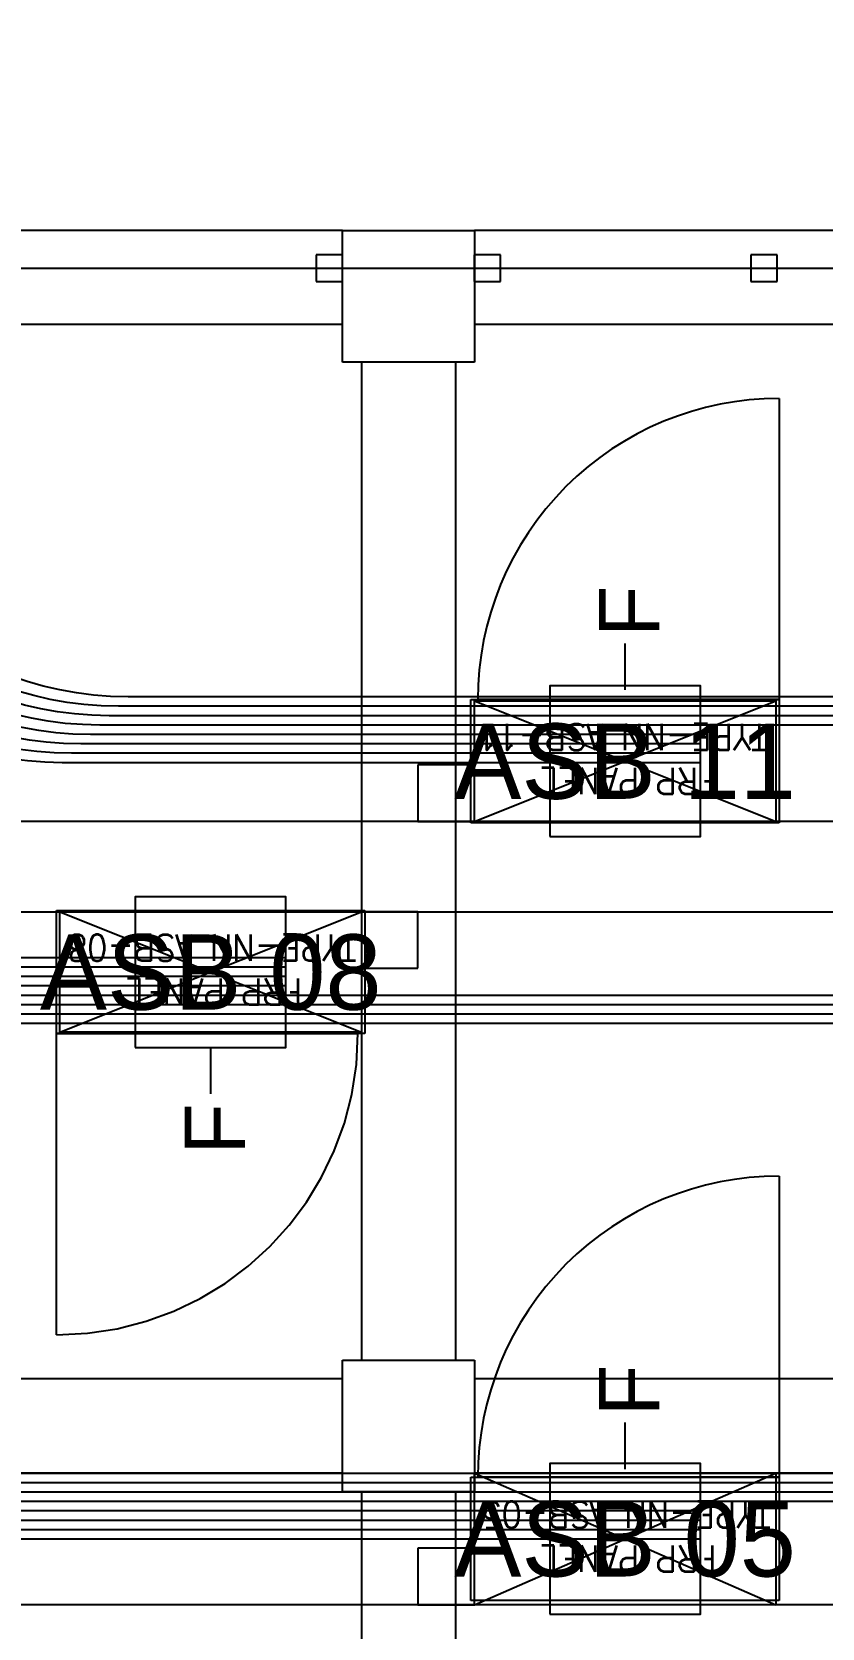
# Model space of a CAD drawing. Header units: metres. Extents: x 530797 to 531186, y 2675277 to 2675619.
# Drawn here: x 530983.461 to 530985.558, y 2675492.487 to 2675496.726 of the extents above; entities that cross this region are included whole.
import ezdxf
from ezdxf.enums import TextEntityAlignment as Align

# ---------------------------------------------------------------- set-up
doc = ezdxf.new("R2010")
doc.units = ezdxf.units.M
doc.linetypes.add('DASHED', pattern=[0.75, 0.5, -0.25])
doc.linetypes.add('PHANTOM', pattern=[63.50000000000001, 31.75, -6.35, 6.35, -6.35, 6.35, -6.35])
for name, color, linetype in [('1', 5, 'Continuous'), ('IDT', 7, 'Continuous'), ('LT Cable(AG) INV to LT Panel BL-08', 2, 'Continuous')]:
    doc.layers.add(name, color=color, linetype=linetype)
doc.styles.add('Arial', font='arial.ttf')
doc.styles.add('RomanS', font='romans.shx')
doc.styles.get("Standard").update_dxf_attribs({"font": 'Adani Regular.ttf'})

# ---------------------------------------------------------------- blocks, each defined once
blk = doc.blocks.new('ASB')
at = {"layer": '1', "color": 5}
blk.add_lwpolyline([(-0.2, -0.2), (0.2, -0.2), (0.2, 0.2), (-0.2, 0.2)], close=True, dxfattribs=at)
at = {"layer": '1', "color": 7}
blk.add_attdef('ID', text='', height=0.2, dxfattribs=at).set_placement((0, 0), align=Align.MIDDLE_CENTER)
blk = doc.blocks.new('IDT')
at = {"layer": 'IDT', "color": 8}
for p, q in [((29.60203310577552, 12.4101457710284), (29.60203310577552, 15.06014577102826)), ((29.85203310577552, 12.4101457710284), (29.85203310577552, 15.06014577102826)), ((26.80203310577579, 12.70966355596477), (32.69924909500176, 12.70966355596477)), ((28.7430331057756, 12.6983996193245), (29.56103310577581, 12.6983996193245)), ((28.7430331057756, 12.37139961932451), (28.7430331057756, 12.6983996193245)), ((28.75203310577561, 12.36014072685623), (28.75203310577561, 12.70965851179255)), ((28.75203310577561, 12.70965851179255), (29.55203310577579, 12.70965851179255)), ((29.55203310577579, 12.70965851179255), (28.75203310577561, 12.36014072685623)), ((29.55203310577579, 12.36014072685623), (28.75203310577561, 12.70965851179255)), ((29.55203310577579, 12.70965851179255), (29.55203310577579, 12.36014072685623)), ((29.55203310577579, 12.70965851179255), (29.55203310577579, 12.55965851179246)), ((29.70203310577588, 12.70965851179255), (29.55203310577579, 12.70965851179255)), ((29.56103310577581, 12.6983996193245), (29.56103310577581, 12.37139961932451)), ((29.70203310577588, 12.55965851179246), (29.70203310577588, 12.70965851179255)), ((29.55203310577579, 12.55965851179246), (29.70203310577588, 12.55965851179246)), ((29.55203310577579, 12.06014577102826), (29.55203310577579, 12.4101457710284)), ((29.55203310577579, 12.4101457710284), (29.9020331057757, 12.4101457710284)), ((29.9020331057757, 12.4101457710284), (29.9020331057757, 12.06014577102826)), ((25.9020331057757, 12.36014577102844), (29.55203310577579, 12.36014577102844)), ((29.56103310577581, 12.37139961932451), (28.7430331057756, 12.37139961932451)), ((29.55203310577579, 12.36014072685623), (28.75203310577561, 12.36014072685623)), ((29.9020331057757, 12.36014577102844), (33.55203310577579, 12.36014577102844)), ((25.9020331057757, 12.11014577102844), (29.55203310577579, 12.11014577102844)), ((29.9020331057757, 12.11014577102844), (33.55203310577579, 12.11014577102844)), ((29.9020331057757, 12.06014577102826), (29.55203310577579, 12.06014577102826)), ((29.60203310577552, 9.410145771028397), (29.60203310577552, 12.06014577102826)), ((29.85203310577552, 9.410145771028397), (29.85203310577552, 12.06014577102826)), ((29.8430331057755, 11.19316355596482), (30.66103310577572, 11.19316355596482)), ((29.8430331057755, 10.86616355596482), (29.8430331057755, 11.19316355596482)), ((30.66103310577572, 11.19316355596482), (30.66103310577572, 10.86616355596482)), ((29.85203310577552, 10.86966355596462), (29.85203310577552, 11.18966355596478)), ((29.85203310577552, 11.18966355596478), (30.6520331057757, 11.18966355596478)), ((30.6520331057757, 11.18966355596478), (29.85203310577552, 10.86966355596462)), ((30.6520331057757, 10.86966355596462), (29.85203310577552, 11.18966355596478)), ((30.6520331057757, 11.18966355596478), (30.6520331057757, 10.86966355596462)), ((29.70203310577588, 11.01965851179273), (29.70203310577588, 10.86965851179264)), ((29.85203310577597, 11.01965851179273), (29.70203310577588, 11.01965851179273)), ((29.85203310577597, 10.86965851179264), (29.85203310577597, 11.01965851179273)), ((32.69924909500176, 10.86966355596462), (26.80203310577579, 10.86965851179286)), ((29.70203310577588, 10.86965851179264), (29.85203310577597, 10.86965851179264)), ((30.66103310577572, 10.86616355596482), (29.8430331057755, 10.86616355596482)), ((30.6520331057757, 10.86966355596462), (29.85203310577552, 10.86966355596462)), ((26.80203310577579, 10.62966355685978), (32.69924909500176, 10.62966355685978)), ((28.7430331057756, 10.6331585126876), (29.56103310577581, 10.6331585126876)), ((28.7430331057756, 10.3061585126876), (28.7430331057756, 10.6331585126876)), ((28.75203310577561, 10.30965851268763), (28.75203310577561, 10.62965851268757)), ((28.75203310577561, 10.62965851268757), (29.55203310577579, 10.62965851268757)), ((29.55203310577579, 10.62965851268757), (28.75203310577561, 10.30965851268763)), ((29.55203310577579, 10.30965851268763), (28.75203310577561, 10.62965851268757)), ((29.55203310577579, 10.62965851268757), (29.55203310577579, 10.30965851268763)), ((29.55203310577579, 10.62965851268757), (29.55203310577579, 10.47965851268748)), ((29.70203310577588, 10.62965851268757), (29.55203310577579, 10.62965851268757)), ((29.56103310577581, 10.6331585126876), (29.56103310577581, 10.3061585126876)), ((29.70203310577588, 10.47965851268748), (29.70203310577588, 10.62965851268757)), ((29.55203310577579, 10.47965851268748), (29.70203310577588, 10.47965851268748)), ((29.56103310577581, 10.3061585126876), (28.7430331057756, 10.3061585126876)), ((29.55203310577579, 10.30965851268763), (28.75203310577561, 10.30965851268763)), ((29.55203310577579, 9.06014577102826), (29.55203310577579, 9.410145771028397)), ((29.55203310577579, 9.410145771028397), (29.9020331057757, 9.410145771028397)), ((29.9020331057757, 9.410145771028397), (29.9020331057757, 9.06014577102826)), ((25.9020331057757, 9.31014577102826), (29.55203310577579, 9.31014577102826)), ((29.9020331057757, 9.31014577102826), (33.55203310577579, 9.31014577102826)), ((28.7480594770266, 9.195324475607663), (28.7480594770266, 9.1253244756075)), ((28.81805947702631, 9.195324475607663), (28.7480594770266, 9.195324475607663)), ((28.81805947702631, 9.1253244756075), (28.81805947702631, 9.195324475607663)), ((29.48220577756118, 9.195324475607663), (29.48220577756118, 9.1253244756075)), ((29.55220577756089, 9.195324475607663), (29.48220577756118, 9.195324475607663)), ((29.55220577756089, 9.1253244756075), (29.55220577756089, 9.195324475607663)), ((29.9020331057757, 9.195324475607663), (29.9020331057757, 9.1253244756075)), ((29.97203310577586, 9.195324475607663), (29.9020331057757, 9.195324475607663)), ((29.97203310577586, 9.1253244756075), (29.97203310577586, 9.195324475607663)), ((28.7480594770266, 9.1253244756075), (28.81805947702631, 9.1253244756075)), ((29.48220577756118, 9.1253244756075), (29.55220577756089, 9.1253244756075)), ((29.9020331057757, 9.1253244756075), (29.97203310577586, 9.1253244756075)), ((25.9020331057757, 9.06014577102826), (29.55203310577579, 9.06014577102826)), ((29.9020331057757, 9.06014577102826), (29.55203310577579, 9.06014577102826)), ((29.9020331057757, 9.06014577102826), (33.55203310577579, 9.06014577102826))]:
    blk.add_line(p, q, dxfattribs=at)
at = {"layer": 'IDT', "color": 7}
for p, q in [((28.7430331057756, 12.6983996193245), (29.56103310577581, 12.6983996193245)), ((28.7430331057756, 12.37139961932451), (28.7430331057756, 12.6983996193245)), ((29.56103310577581, 12.6983996193245), (29.56103310577581, 12.37139961932451)), ((29.56103310577581, 12.37139961932451), (28.7430331057756, 12.37139961932451)), ((29.1520331057757, 12.34967314081598), (29.1520331057757, 12.29851736962621)), ((29.1520331057757, 12.29851736962621), (29.1520331057757, 12.22599490130699)), ((30.25203310577561, 11.28019625131731), (30.25203310577561, 11.35271871963653)), ((30.25203310577561, 11.22904048012754), (30.25203310577561, 11.28019625131731)), ((29.8430331057755, 11.19316355596482), (30.66103310577572, 11.19316355596482)), ((29.8430331057755, 10.86616355596482), (29.8430331057755, 11.19316355596482)), ((30.66103310577572, 11.19316355596482), (30.66103310577572, 10.86616355596482)), ((30.66103310577572, 10.86616355596482), (29.8430331057755, 10.86616355596482)), ((28.7430331057756, 10.6331585126876), (29.56103310577581, 10.6331585126876)), ((28.7430331057756, 10.3061585126876), (28.7430331057756, 10.6331585126876)), ((29.56103310577581, 10.6331585126876), (29.56103310577581, 10.3061585126876)), ((29.56103310577581, 10.3061585126876), (28.7430331057756, 10.3061585126876)), ((29.1520331057757, 10.28055006587385), (29.1520331057757, 10.22939429468408)), ((29.1520331057757, 10.22939429468408), (29.1520331057757, 10.15687182636486))]:
    blk.add_line(p, q, dxfattribs=at)
at = {"layer": 'IDT', "color": 8, "linetype": 'DASHED', "ltscale": 5}
for p, q in [((28.7430331057756, 11.57139961932478), (28.7430331057756, 12.37139961932451)), ((28.7430331057756, 12.37139961932451), (28.78686872221422, 12.37139961932451)), ((28.78686872221422, 12.37139961932451), (29.54303310577532, 12.37139961932451)), ((30.66103310577617, 11.99316355596432), (30.66103310577617, 11.19316355596482)), ((30.61719748933754, 11.19316355596482), (29.86103310577644, 11.19316355596482)), ((30.66103310577617, 11.19316355596482), (30.61719748933754, 11.19316355596482)), ((28.7430331057756, 9.506158512688103), (28.7430331057756, 10.3061585126876)), ((28.7430331057756, 10.3061585126876), (28.78686872221377, 10.3061585126876)), ((28.78686872221377, 10.3061585126876), (29.54303310577532, 10.3061585126876))]:
    blk.add_line(p, q, dxfattribs=at)
at = {"layer": 'IDT', "color": 8, "linetype": 'PHANTOM', "ltscale": 0.25}
blk.add_line((33.78305947702646, 9.160324475607581), (25.63305947702636, 9.160324475607581), dxfattribs=at)
at = {"layer": 'IDT', "color": 8, "linetype": 'DASHED', "ltscale": 5}
for centre, start, end in [((28.7430331057756, 12.37139961932451), 270, 0), ((30.66103310577617, 11.19316355596482), 90, 180), ((28.7430331057756, 10.3061585126876), 270, 0)]:
    blk.add_arc(centre, 0.7999999999996508, start, end, dxfattribs=at)
at = {"layer": 'IDT', "color": 7, "style": 'RomanS', "width": 0.9}
for s, p in [('FRP PANEL', (28.90884958396217, 12.55209685486568)), ('TYPE-NN ASB-05', (28.76469958396208, 12.43543018819912)), ('FRP PANEL', (30.00884958396207, 11.04686079150599)), ('TYPE-NN ASB-08', (29.86469958396199, 10.93019412483943)), ('FRP PANEL', (28.90884958396217, 10.486855748229)), ('TYPE-NN ASB-11', (28.7736995839621, 10.37018908156222))]:
    blk.add_text(s, height=0.07, dxfattribs=at).set_placement(p)
at = {"layer": 'IDT', "color": 7, "style": 'Arial'}
for p in [(29.06084584907765, 12.2088508024168), (30.16084584907756, 11.51447400542986), (29.06084584907765, 10.13972772747468)]:
    blk.add_text('F', height=0.16, rotation=270, dxfattribs=at).set_placement(p)

msp = doc.modelspace()

# ---------------------------------------------------------------- linework, layer by layer
at = {"layer": 'LT Cable(AG) INV to LT Panel BL-08', "color": 5}
for points in [[(530987.176251262, 2675494.935077869), (530983.6909354838, 2675494.935077869, -0.4142135623503636), (530982.7909354838, 2675495.835077869), (530982.7909354838, 2675498.890770753, 0.2140186322185252), (530982.4894023171, 2675499.562959305), (530975.7751447933, 2675505.540836239, -0.2140186322327757), (530975.4736116267, 2675506.213024791), (530975.4736116268, 2675507.8569097, -0.0288996156858555), (530975.4796149469, 2675507.960688003), (530975.5352810487, 2675508.440222824, 0.02889961570054691), (530975.5412843688, 2675508.544001128), (530975.5412843687, 2675610.354987811, -0.414213562373427), (530976.4412843687, 2675611.254987811), (531021.2409842184, 2675611.254987811, 0.414213562373095), (531022.1409842185, 2675612.154987811), (531022.1409842185, 2675612.729769276)], [(530987.176251262, 2675494.960077869), (530983.7159354838, 2675494.960077869, -0.4142135623503636), (530982.8159354838, 2675495.860077869), (530982.8159354838, 2675498.901985358, 0.214018632209244), (530982.5144023171, 2675499.57417391), (530975.8001447933, 2675505.552050845, -0.2140186322231835), (530975.4986116267, 2675506.224239396), (530975.4986116268, 2675507.855463511, -0.02889961568572617), (530975.5046149469, 2675507.959241814), (530975.5602810488, 2675508.438776636, 0.02889961570054713), (530975.5662843689, 2675508.542554939), (530975.5662843687, 2675610.329987811, -0.4142135623734271), (530976.4662843688, 2675611.229987811), (531118.4169842184, 2675611.229987811, 0.414213562373095), (531119.3169842184, 2675612.129987811), (531119.3169842184, 2675612.729769276)], [(530987.176251262, 2675494.88507787), (530983.6409354837, 2675494.88507787, -0.4142135623503636), (530982.7409354837, 2675495.785077869), (530982.7409354837, 2675498.868341543, 0.2140186322185252), (530982.439402317, 2675499.540530095), (530975.7251447933, 2675505.518407029, -0.214018632232603), (530975.4236116266, 2675506.190595581), (530975.4236116267, 2675507.859802077, -0.02889961568610807), (530975.4296149468, 2675507.963580381), (530975.4852810487, 2675508.443115202, 0.02889961570066358), (530975.4912843688, 2675508.546893505), (530975.4912843687, 2675580.404987811, -0.4142135623735637), (530976.3912843687, 2675581.304987811), (531021.2409842184, 2675581.304987811, 0.414213562373095), (531022.1409842185, 2675582.20498781), (531022.1409842185, 2675582.729769276)], [(530987.176251262, 2675494.910077869), (530983.6659354838, 2675494.910077869, -0.4142135623503636), (530982.7659354837, 2675495.810077869), (530982.7659354837, 2675498.879556148, 0.2140186322185252), (530982.4644023171, 2675499.5517447), (530975.7501447933, 2675505.529621634, -0.2140186322326889), (530975.4486116266, 2675506.201810186), (530975.4486116268, 2675507.858355888, -0.02889961568598262), (530975.4546149469, 2675507.962134192), (530975.5102810487, 2675508.441669013, 0.0288996157006638), (530975.5162843688, 2675508.545447316), (530975.5162843687, 2675580.379987811, -0.4142135623735638), (530976.4162843687, 2675581.279987811), (531118.4169842184, 2675581.279987811, 0.414213562373095), (531119.3169842184, 2675582.179987811), (531119.3169842184, 2675582.729769276)], [(530985.2352512619, 2675494.83507787), (530983.5909354838, 2675494.83507787, -0.4142135623503636), (530982.6909354838, 2675495.73507787), (530982.6909354838, 2675498.845912333, 0.2140186322185252), (530982.3894023171, 2675499.518100885), (530975.6751447933, 2675505.495977819, -0.2140186322324344), (530975.3736116267, 2675506.168166371), (530975.3736116268, 2675507.862694454, -0.02889961568635341), (530975.3796149469, 2675507.966472758), (530975.4352810488, 2675508.446007579, 0.02889961570026357), (530975.4412843689, 2675508.549785883), (530975.4412843689, 2675557.954987811, -0.414213562373095), (530976.3412843689, 2675558.854987811), (531021.2409842184, 2675558.854987811, 0.414213562373095), (531022.1409842185, 2675559.754987811), (531022.1409842185, 2675560.229769276)], [(530985.2352512619, 2675494.86007787), (530983.6159354838, 2675494.86007787, -0.4142135623503636), (530982.7159354838, 2675495.76007787), (530982.7159354838, 2675498.857126938, 0.2140186322185252), (530982.4144023171, 2675499.52931549), (530975.7001447934, 2675505.507192424, -0.2140186322325182), (530975.3986116267, 2675506.179380976), (530975.3986116268, 2675507.861248265, -0.02889961568623174), (530975.4046149469, 2675507.965026569), (530975.4602810488, 2675508.44456139, 0.02889961570026357), (530975.4662843689, 2675508.548339694), (530975.4662843689, 2675557.929987811, -0.414213562373095), (530976.3662843689, 2675558.829987811), (531118.4169842184, 2675558.829987811, 0.414213562373095), (531119.3169842184, 2675559.729987811), (531119.3169842184, 2675560.229769276)], [(530985.2352512619, 2675494.78507787), (530983.5409354838, 2675494.78507787, -0.4142135623503636), (530982.6409354837, 2675495.68507787), (530982.6409354837, 2675498.823483123, 0.2140186322185252), (530982.3394023171, 2675499.495671675), (530975.6251447933, 2675505.473548609, -0.2140186322322695), (530975.3236116266, 2675506.14573716), (530975.3236116268, 2675507.865586831, -0.02889961568659175), (530975.3296149469, 2675507.969365135), (530975.3852810487, 2675508.448899956, 0.02889961570026357), (530975.3912843688, 2675508.55267826), (530975.3912843688, 2675535.504987811, -0.414213562373095), (530976.2912843688, 2675536.404987811), (531053.6329842184, 2675536.404987811, 0.414213562373095), (531054.5329842184, 2675537.304987811), (531054.5329842184, 2675537.729769276)], [(530985.2352512619, 2675494.81007787), (530983.5659354838, 2675494.81007787, -0.4142135623503636), (530982.6659354838, 2675495.71007787), (530982.6659354838, 2675498.834697728, 0.2140186322185252), (530982.3644023171, 2675499.50688628), (530975.6501447933, 2675505.484763214, -0.2140186322323515), (530975.3486116267, 2675506.156951766), (530975.3486116268, 2675507.864140643, -0.02889961568647352), (530975.3546149469, 2675507.967918946), (530975.4102810487, 2675508.447453768, 0.02889961570026357), (530975.4162843688, 2675508.551232071), (530975.4162843688, 2675535.479987811, -0.414213562373095), (530976.3162843689, 2675536.379987811), (531118.4169842184, 2675536.379987811, 0.414213562373095), (531119.3169842184, 2675537.279987811), (531119.3169842184, 2675537.729769276)]]:
    msp.add_lwpolyline(points, format="xyb", dxfattribs=at)
at = {"layer": 'LT Cable(AG) INV to LT Panel BL-08'}
for points in [[(530984.135251262, 2675494.242362981), (530981.4107509418, 2675494.242362981, -0.1643201294366655), (530980.8650385767, 2675494.426682875), (530979.4410951759, 2675495.512452221, 0.1032748659622984), (530979.0809934888, 2675495.587632983), (530973.2537843691, 2675495.587632983, -0.4142135623933694), (530972.353784369, 2675496.487632983), (530972.353784369, 2675507.877143339, -0.02139299540844348), (530972.3570765087, 2675507.954052464), (530972.400492229, 2675508.46025011, 0.02139299541230105), (530972.4037843688, 2675508.537159234), (530972.4037843687, 2675557.992487811, 0.4142135623724179), (530971.5037843686, 2675558.892487811), (530864.4575845184, 2675558.892487811, -0.414213562373095), (530863.5575845183, 2675559.792487811), (530863.5575845183, 2675560.229769276)], [(530984.135251262, 2675494.267362981), (530981.4177108022, 2675494.267362981, -0.1641689590569247), (530980.8724199225, 2675494.451361685), (530979.4463145877, 2675495.537452221, 0.1032748659539574), (530979.0862129007, 2675495.612632983), (530973.2787843691, 2675495.612632983, -0.414213562393429), (530972.378784369, 2675496.512632983), (530972.378784369, 2675507.8760732, -0.02139299535886178), (530972.3820765087, 2675507.952982324), (530972.4254922289, 2675508.45917997, 0.02139299535864674), (530972.4287843687, 2675508.536089094), (530972.4287843687, 2675558.017487811, 0.414213562373095), (530971.5287843687, 2675558.917487811), (530961.6335845183, 2675558.917487811, -0.414213562373095), (530960.7335845183, 2675559.817487811), (530960.7335845183, 2675560.229769276)], [(530984.135251262, 2675494.192362981), (530981.3968156022, 2675494.192362981, -0.1646246922317092), (530980.850254707, 2675494.377330683), (530979.430656352, 2675495.462452221, 0.1032748659251984), (530979.070554665, 2675495.537632983), (530973.2037843692, 2675495.537632983, -0.4142135623932508), (530972.303784369, 2675496.437632983), (530972.303784369, 2675507.879283619, -0.02139299535886178), (530972.3070765088, 2675507.956192743), (530972.350492229, 2675508.462390389, 0.02139299535864674), (530972.3537843687, 2675508.539299513), (530972.3537843687, 2675535.442487811, 0.414213562373095), (530971.4537843687, 2675536.342487811), (530864.4575845184, 2675536.342487811, -0.414213562373095), (530863.5575845183, 2675537.242487811), (530863.5575845183, 2675537.729769276)], [(530984.135251262, 2675494.217362981), (530981.4037858826, 2675494.217362981, -0.1644720387174907), (530980.8576501828, 2675494.402005869), (530979.4358757639, 2675495.487452221, 0.1032748659169098), (530979.075774077, 2675495.562632983), (530973.2287843692, 2675495.562632983, -0.4142135623933099), (530972.328784369, 2675496.462632983), (530972.328784369, 2675507.87821348, -0.02139299530927985), (530972.3320765088, 2675507.955122604), (530972.3754922289, 2675508.46132025, 0.02139299530452547), (530972.3787843686, 2675508.538229374), (530972.3787843687, 2675535.467487811, 0.4142135623743203), (530971.4787843687, 2675536.367487811), (530929.2415845183, 2675536.367487811, -0.414213562373095), (530928.3415845183, 2675537.26748781), (530928.3415845183, 2675537.729769276)], [(530986.2922512619, 2675494.167362981), (530981.3898400792, 2675494.167362981, -0.164778095421002), (530980.8428521162, 2675494.35265733), (530979.42543694, 2675495.437452221, 0.1032748659335312), (530979.065335253, 2675495.512632983), (530973.1787843691, 2675495.512632983, -0.414213562393192), (530972.278784369, 2675496.412632983), (530972.278784369, 2675507.880353759, -0.02139299535886178), (530972.2820765087, 2675507.957262882), (530972.325492229, 2675508.463460529, 0.02139299535864674), (530972.3287843687, 2675508.540369653), (530972.3287843687, 2675512.917487811, 0.414213562373095), (530971.4287843687, 2675513.817487811), (530958.2367843688, 2675513.817487811, 0.414213562373095), (530957.3367843687, 2675512.917487811), (530957.3367843687, 2675507.217487811, -0.414213562373095), (530956.4367843687, 2675506.317487811), (530864.4575845184, 2675506.317487811, -0.414213562373095), (530863.5575845183, 2675507.217487811), (530863.5575845183, 2675507.729769276)], [(530986.2922512619, 2675494.142362982), (530981.3828592903, 2675494.142362981, -0.1649322536490661), (530980.8354423755, 2675494.327985825), (530979.420217528, 2675495.412452221, 0.1032748659419083), (530979.060115841, 2675495.487632983), (530973.1537843691, 2675495.487632983, -0.4142135623931337), (530972.253784369, 2675496.387632983), (530972.253784369, 2675507.881423898, -0.02139299535886178), (530972.2570765087, 2675507.958333022), (530972.3004922289, 2675508.464530668, 0.02139299535864674), (530972.3037843687, 2675508.541439792), (530972.3037843687, 2675512.892487811, 0.414213562373095), (530971.4037843687, 2675513.792487811), (530958.2617843688, 2675513.792487811, 0.414213562373095), (530957.3617843688, 2675512.892487811), (530957.3617843688, 2675484.692487811, -0.414213562373095), (530956.4617843687, 2675483.792487811), (530929.2415845183, 2675483.792487811, -0.414213562373095), (530928.3415845183, 2675484.692487811), (530928.3415845183, 2675485.229769276)], [(530986.2922512619, 2675494.117362982), (530981.3758732154, 2675494.117362982, -0.1650871723631405), (530980.8280254523, 2675494.303316184), (530979.4149981161, 2675495.387452221, 0.1032748659503297), (530979.0548964291, 2675495.462632983), (530973.1287843691, 2675495.462632983, -0.4142135623930754), (530972.228784369, 2675496.362632983), (530972.228784369, 2675507.882494037, -0.02139299540844348), (530972.2320765087, 2675507.959403161), (530972.275492229, 2675508.465600808, 0.02139299541725513), (530972.2787843688, 2675508.542509932), (530972.2787843687, 2675512.867487811, 0.4142135623665691), (530971.3787843686, 2675513.767487811), (530958.2867843688, 2675513.767487811, 0.414213562373095), (530957.3867843688, 2675512.867487811), (530957.3867843688, 2675484.667487811, -0.414213562373095), (530956.4867843688, 2675483.767487811), (530864.4575845184, 2675483.767487811, -0.414213562373095), (530863.5575845183, 2675484.667487811), (530863.5575845183, 2675485.229769276)], [(530986.2922512619, 2675494.092362982), (530981.57570459, 2675494.092362982, 0.03506971114379916), (530981.449918499, 2675494.083529554), (530979.5046994949, 2675493.808966411, -0.03506971116265765), (530979.3789134038, 2675493.800132983), (530973.1162843689, 2675493.800132984, 0.4142135623926223), (530972.2162843688, 2675492.900132984), (530972.2162843688, 2675462.941517144, 0.02164672809067397), (530972.2196549913, 2675462.863698385), (530972.2629137462, 2675462.365270105, -0.02164672809021689), (530972.2662843687, 2675462.287451345), (530972.2662843687, 2675454.904987811, -0.414213562373095), (530971.3662843687, 2675454.004987811), (530896.8495845183, 2675454.004987811, -0.414213562373095), (530895.9495845183, 2675454.904987811), (530895.9495845183, 2675455.229769276)], [(530987.176251262, 2675492.897986353), (530981.6113240218, 2675492.897986353, -0.09868705016838453), (530981.2662645854, 2675492.966761963), (530979.3496698496, 2675493.762382385, 0.04215704709383866), (530979.1987112492, 2675493.775132983), (530973.1412843689, 2675493.775132984, 0.4142135623926984), (530972.2412843688, 2675492.875132984), (530972.2412843688, 2675462.942599989, 0.02164672809067397), (530972.2446549913, 2675462.864781229), (530972.2879137462, 2675462.366352949, -0.02164672809021689), (530972.2912843687, 2675462.28853419), (530972.2912843687, 2675454.879987811, -0.414213562373095), (530971.3912843687, 2675453.979987811), (530832.0655845184, 2675453.979987811, -0.414213562373095), (530831.1655845183, 2675454.879987811), (530831.1655845183, 2675455.229769276)], [(530987.176251262, 2675492.847986353), (530981.6046445091, 2675492.847986353, -0.09880174676580972), (530981.2592074365, 2675492.91691883), (530979.3454466393, 2675493.712382386, 0.04215704714770877), (530979.1944880387, 2675493.725132984), (530973.1912843687, 2675493.725132984, 0.414213562373095), (530972.2912843687, 2675492.825132984), (530972.2912843687, 2675462.944765676, 0.02164672809067397), (530972.2946549912, 2675462.866946916), (530972.3379137461, 2675462.368518637, -0.02164672809021689), (530972.3412843687, 2675462.290699877), (530972.3412843687, 2675424.82998781, -0.414213562373095), (530971.4412843686, 2675423.929987811), (530864.4575845184, 2675423.929987811, -0.414213562373095), (530863.5575845183, 2675424.82998781), (530863.5575845183, 2675425.229769276)], [(530987.176251262, 2675492.872986353), (530981.6079847512, 2675492.872986353, -0.0987443412444648), (530981.2627366751, 2675492.941840297), (530979.3475582445, 2675493.737382385, 0.0421570470685084), (530979.196599644, 2675493.750132983), (530973.166284369, 2675493.750132984, 0.4142135624124551), (530972.2662843688, 2675492.850132984), (530972.2662843688, 2675462.943682832, 0.02164672804050947), (530972.2696549913, 2675462.865864072), (530972.3129137461, 2675462.367435793, -0.02164672803566746), (530972.3162843686, 2675462.289617034), (530972.3162843687, 2675424.854987811, -0.4142135623739844), (530971.4162843687, 2675423.954987811), (530961.6335845183, 2675423.954987811, -0.414213562373095), (530960.7335845183, 2675424.854987811), (530960.7335845183, 2675425.229769276)], [(530987.176251262, 2675492.822986353), (530981.6013032943, 2675492.822986353, -0.09885926698368519), (530981.2556768674, 2675492.891997561), (530979.3433350342, 2675493.687382385, 0.04215704711990809), (530979.1923764336, 2675493.700132983), (530973.2162843689, 2675493.700132984, 0.4142135623929303), (530972.3162843687, 2675492.800132984), (530972.3162843687, 2675462.94584852, 0.02164672807325884), (530972.3196549913, 2675462.86802976), (530972.3629137462, 2675462.36960148, -0.02164672807154286), (530972.3662843687, 2675462.29178272), (530972.3662843687, 2675394.804987811, -0.414213562373095), (530971.4662843687, 2675393.904987811), (530961.6335845183, 2675393.904987811, -0.414213562373095), (530960.7335845183, 2675394.804987811), (530960.7335845183, 2675395.229769276)], [(530985.2352512619, 2675492.797986353), (530981.5979611069, 2675492.797986353, -0.09891690223425818), (530981.2521449673, 2675492.867076492), (530979.3412234291, 2675493.662382385, 0.04215704710879336), (530979.1902648285, 2675493.675132983), (530973.2412843689, 2675493.675132984, 0.4142135623930087), (530972.3412843688, 2675492.775132984), (530972.3412843688, 2675462.946931364, 0.02164672809067397), (530972.3446549913, 2675462.869112604), (530972.3879137462, 2675462.370684324, -0.02164672809021689), (530972.3912843687, 2675462.292865565), (530972.3912843687, 2675394.779987811, -0.414213562373095), (530971.4912843687, 2675393.879987811), (530864.4575845184, 2675393.879987811, -0.414213562373095), (530863.5575845183, 2675394.779987811), (530863.5575845183, 2675395.229769276)], [(530985.2352512619, 2675492.772986353), (530981.5946179451, 2675492.772986353, -0.09897465291918844), (530981.2486117331, 2675492.842155624), (530979.3391118239, 2675493.637382385, 0.04215704709765505), (530979.1881532235, 2675493.650132983), (530973.2662843689, 2675493.650132984, 0.4142135623930879), (530972.3662843688, 2675492.750132984), (530972.3662843688, 2675462.948014207, 0.02164672810808909), (530972.3696549913, 2675462.870195447), (530972.4129137462, 2675462.371767168, -0.02164672810889088), (530972.4162843687, 2675462.293948409), (530972.4162843687, 2675364.754987811, -0.414213562373095), (530971.5162843687, 2675363.854987811), (530961.6335845183, 2675363.854987811, -0.414213562373095), (530960.7335845183, 2675364.754987811), (530960.7335845183, 2675365.229769276)], [(530985.2352512619, 2675492.747986353), (530981.591273807, 2675492.747986353, -0.09903251934888661), (530981.2450771618, 2675492.817234957), (530979.3370002188, 2675493.612382385, 0.04215704706951938), (530979.1860416183, 2675493.625132983), (530973.291284369, 2675493.625132984, 0.4142135624132403), (530972.3912843688, 2675492.725132984), (530972.3912843688, 2675462.949097051, 0.02164672809067397), (530972.3946549913, 2675462.871278292), (530972.4379137462, 2675462.372850012, -0.02164672809021689), (530972.4412843687, 2675462.295031252), (530972.4412843687, 2675364.729987811, -0.414213562373095), (530971.5412843687, 2675363.829987811), (530864.4575845184, 2675363.829987811, -0.414213562373095), (530863.5575845183, 2675364.729987811), (530863.5575845183, 2675365.229769276)], [(530985.2352512619, 2675492.722986354), (530981.5879286923, 2675492.722986354, -0.09909050198413684), (530981.2415412521, 2675492.792314492), (530979.3348886137, 2675493.587382386, 0.04215704714961974), (530979.183930013, 2675493.600132984), (530973.3162843687, 2675493.600132984, 0.414213562373095), (530972.4162843687, 2675492.700132984), (530972.4162843687, 2675462.950179895, 0.02164672814083835), (530972.4196549912, 2675462.872361135), (530972.4629137462, 2675462.373932856, -0.02164672814427021), (530972.4662843688, 2675462.296114096), (530972.4662843687, 2675351.553026041, -0.02246883751089711), (530972.4626531256, 2675351.472260631), (530972.4199156117, 2675350.997941583, 0.02246883750424296), (530972.4162843687, 2675350.917176173), (530972.4162843687, 2675328.314636766, 0.02164672814083835), (530972.4196549912, 2675328.236818006), (530972.4629137462, 2675327.738389727, -0.02164672814578349), (530972.4662843688, 2675327.660570967), (530972.4662843687, 2675312.20498781, -0.4142135623710103), (530971.5662843686, 2675311.304987811), (530961.6335845183, 2675311.304987811, -0.414213562373095), (530960.7335845183, 2675312.20498781), (530960.7335845183, 2675312.729769276)]]:
    msp.add_lwpolyline(points, format="xyb", dxfattribs=at)

# ---------------------------------------------------------------- block references
at = {"layer": '1'}
for p, values in [((530985.0352512619, 2675494.789195804), {'ID': 'ASB 11'}), ((530983.935251262, 2675494.229190761), {'ID': 'ASB 08'}), ((530985.0352512619, 2675492.723954698), {'ID': 'ASB 05'})]:
    msp.add_blockref('ASB', p, dxfattribs=at).add_auto_attribs(values)
at = {"layer": 'IDT', "color": 8, "rotation": 180}
msp.add_blockref('IDT', (531014.1872843677, 2675505.258854317), dxfattribs=at)

doc.saveas('drawing.dxf')
